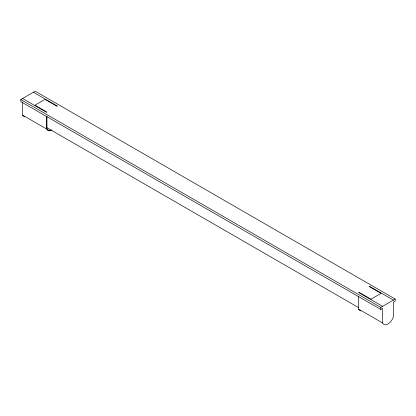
<?xml version="1.0" encoding="UTF-8"?>
<svg xmlns="http://www.w3.org/2000/svg" width="416" height="416" viewBox="0 0 416 416"><rect width="100%" height="100%" fill="white"/><g stroke="black" fill="none" stroke-linecap="round" stroke-linejoin="round"><path stroke-width="0.62" d="M382.595 322.967L382.595 308.412L380.796 309.452L20.8 101.613L20.8 99.533L35.204 91.213L395.2 299.057L395.2 301.132L393.401 302.172L393.401 316.732A8.278 4.779 -60 0 1 387.998 324.007A8.278 4.779 -60 0 1 382.595 322.967L358.613 309.124L358.613 296.468M20.8 99.533L380.796 307.372L395.2 299.057M33.405 92.253L57.387 106.101M369.418 286.25L393.401 300.097M57.028 106.309L45.037 99.382L34.949 105.206L46.94 112.128M369.06 286.458L381.051 293.379L370.963 299.203L358.972 292.282M22.599 98.493L46.582 112.336M358.613 292.49L382.595 306.332M46.847 127.639L358.66 307.658M22.599 101.837L22.599 115.128L46.582 128.97A8.278 4.779 -60 0 0 51.984 130.01M380.796 307.372L380.796 309.452M46.94 116.095L46.94 128.658L47.424 129.418A7.764 4.482 -60 0 0 50.913 130.088M46.582 116.314L46.582 128.97M24.757 116.906A8.278 4.779 -60 0 1 22.599 115.128M360.771 310.903A8.278 4.779 -60 0 1 358.613 309.124"/></g></svg>
